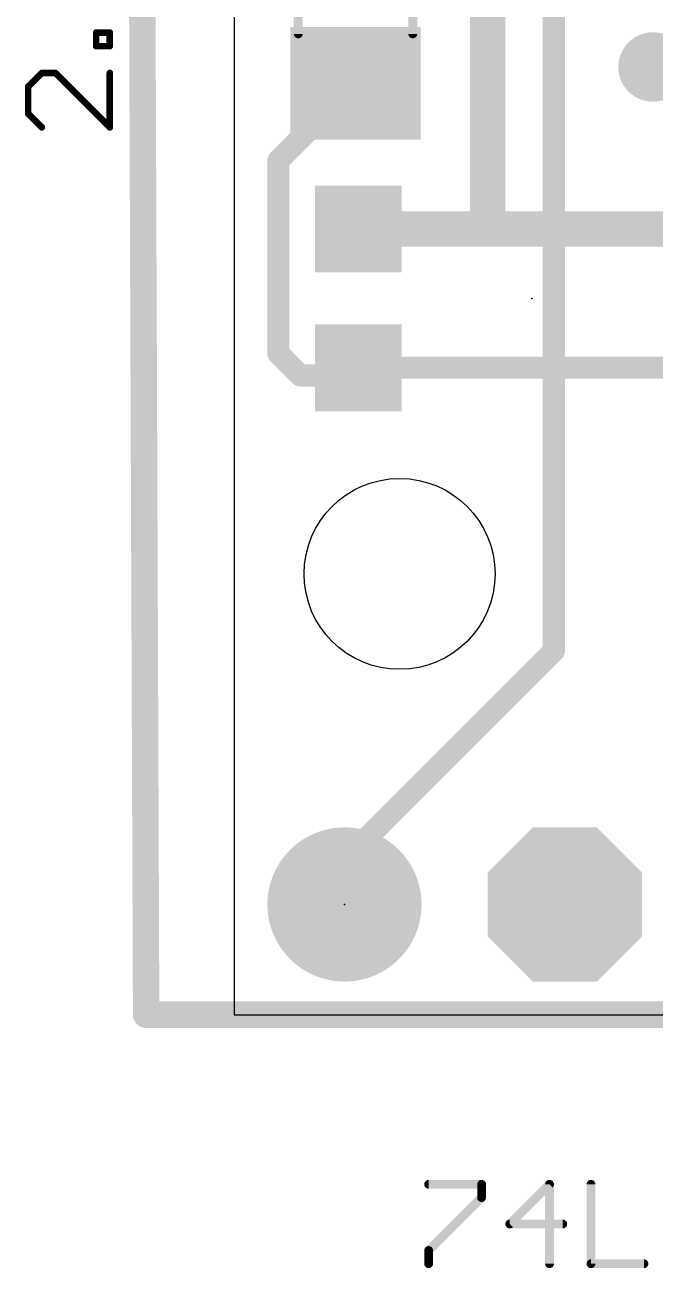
# Model space of a CAD drawing. Extents: x -5.1 to 29.9, y -2.9 to 40.6.
# Drawn here: x -2.41 to 4.85, y -2.92 to 11.41 of the extents above; entities that cross this region are included whole.
import ezdxf

# ---------------------------------------------------------------- set-up
doc = ezdxf.new("R2010")
doc.units = 0
for name, color, linetype in [('1', 12, 'CONTINUOUS'), ('16', 132, 'CONTINUOUS'), ('17', 110, 'CONTINUOUS'), ('18', 110, 'CONTINUOUS'), ('20', 53, 'CONTINUOUS'), ('23', 40, 'CONTINUOUS'), ('27', 253, 'CONTINUOUS'), ('51', 253, 'CONTINUOUS')]:
    doc.layers.add(name, color=color, linetype=linetype)

# ---------------------------------------------------------------- blocks, each defined once
blk = doc.blocks.new('ROUNDP')
at = {"const_width": 0.5}
blk.add_lwpolyline([(0, -0.25, 1), (0, 0.25, 1), (0, -0.25)], format="xyb", dxfattribs=at)
blk = doc.blocks.new('RECT')
blk.add_solid([(-0.5, -0.5), (0.5, -0.5), (-0.5, 0.5), (0.5, 0.5)])
blk = doc.blocks.new('OCTAGONP')
at = {"const_width": 0.5}
blk.add_lwpolyline([(-0.25, -0.1036), (-0.25, 0.1036), (-0.1036, 0.25), (0.1036, 0.25), (0.25, 0.1036), (0.25, -0.1036), (0.1036, -0.25), (-0.1036, -0.25), (-0.25, -0.1036), (-0.25, 0.1036)], dxfattribs=at)
blk = doc.blocks.new('ROUNDV')
at = {"const_width": 0.5}
blk.add_lwpolyline([(0, -0.25, 1), (0, 0.25, 1), (0, -0.25)], format="xyb", dxfattribs=at)

msp = doc.modelspace()

# ---------------------------------------------------------------- linework, layer by layer
at = {"layer": '1'}
for points, const_width in [([(-1.143, 33.528), (-1.016, 0)], 0.3048), ([(2.921, 13.081), (2.921, 9.055)], 0.4064), ([(1.397, 10.734), (0.508, 9.845)], 0.254), ([(0.508, 9.845), (0.508, 7.62)], 0.254), ([(1.429, 9.055), (2.921, 9.055)], 0.4064), ([(2.921, 9.055), (5.429, 9.055)], 0.4064), ([(0.508, 7.62), (0.762, 7.366)], 0.254), ([(0.762, 7.366), (1.34, 7.366)], 0.254), ([(1.34, 7.366), (1.429, 7.455)], 0.254), ([(1.429, 7.455), (5.429, 7.455)], 0.254), ([(-1.016, 0), (21.844, 0)], 0.3048)]:
    msp.add_lwpolyline(points, dxfattribs=dict(at, const_width=const_width))
for points, const_width in [([(1.4419, 10.6891, 1), (1.3521, 10.7789)], 0.127), ([(0.5715, 9.845, 1), (0.4445, 9.845)], 0.127), ([(0.4631, 9.8899, 1), (0.5529, 9.8001)], 0.127), ([(1.429, 9.1566, 1), (1.429, 8.9534)], 0.2032), ([(2.921, 9.1566, 1), (2.921, 8.9534)], 0.2032), ([(2.921, 8.9534, 1), (2.921, 9.1566)], 0.2032), ([(2.8194, 9.055, 1), (3.0226, 9.055)], 0.2032), ([(0.5529, 7.6649, 1), (0.4631, 7.5751)], 0.127), ([(0.4445, 7.62, 1), (0.5715, 7.62)], 0.127), ([(0.762, 7.4295, 1), (0.762, 7.3025)], 0.127), ([(0.7171, 7.3211, 1), (0.8069, 7.4109)], 0.127), ([(1.2951, 7.4109, 1), (1.3849, 7.3211)], 0.127), ([(1.34, 7.3025, 1), (1.34, 7.4295)], 0.127), ([(1.429, 7.5185, 1), (1.429, 7.3915)], 0.127), ([(1.4739, 7.4101, 1), (1.3841, 7.4999)], 0.127), ([(-1.016, 0.0762, 1), (-1.016, -0.0762)], 0.1524), ([(-1.0922, -0.0003, 1), (-0.9398, 0.0003)], 0.1524)]:
    msp.add_lwpolyline(points, format="xyb", dxfattribs=dict(at, const_width=const_width))
at = {"layer": '16'}
for points, const_width in [([(-1.143, 33.528), (-1.016, 0)], 0.3048), ([(3.683, 12.573), (3.683, 4.191)], 0.254), ([(3.683, 4.191), (1.27, 1.778)], 0.254), ([(1.27, 1.778), (1.27, 1.27)], 0.254), ([(-1.016, 0), (21.844, 0)], 0.3048)]:
    msp.add_lwpolyline(points, dxfattribs=dict(at, const_width=const_width))
for points, const_width in [([(3.7279, 4.1461, 1), (3.6381, 4.2359)], 0.127), ([(3.6195, 4.191, 1), (3.7465, 4.191)], 0.127), ([(1.3335, 1.778, 1), (1.2065, 1.778)], 0.127), ([(1.2251, 1.8229, 1), (1.3149, 1.7331)], 0.127), ([(1.2065, 1.27, 1), (1.3335, 1.27)], 0.127), ([(-1.016, 0.0762, 1), (-1.016, -0.0762)], 0.1524), ([(-1.0922, -0.0003, 1), (-0.9398, 0.0003)], 0.1524)]:
    msp.add_lwpolyline(points, format="xyb", dxfattribs=dict(at, const_width=const_width))
at = {"layer": '20'}
for p, q in [((0, 38.1), (0, 0)), ((0, 0), (20.32, 0))]:
    msp.add_line(p, q, dxfattribs=at)
msp.add_circle((1.905, 5.08), 1.1, dxfattribs=at)
at = {"layer": '23'}
for p in [(3.429, 8.255), (1.27, 1.27)]:
    msp.add_point(p, dxfattribs=at)
at = {"layer": '27'}
for points, const_width in [([(-1.5919, 11.1613), (-1.5919, 11.3181)], 0.0762), ([(-1.5919, 11.3181), (-1.4351, 11.3181)], 0.0762), ([(-1.4351, 11.3181), (-1.4351, 11.1613)], 0.0762), ([(-1.4351, 11.1613), (-1.5919, 11.1613)], 0.0762), ([(-2.2189, 10.8529), (-2.3757, 10.6961)], 0.0762), ([(-2.0622, 10.8529), (-2.2189, 10.8529)], 0.0762), ([(-1.4351, 10.2258), (-2.0622, 10.8529)], 0.0762), ([(-1.4351, 10.8529), (-1.4351, 10.2258)], 0.0762), ([(-2.3757, 10.6961), (-2.3757, 10.3826)], 0.0762), ([(-2.3757, 10.3826), (-2.2189, 10.2258)], 0.0762), ([(2.24, -1.955), (2.8502, -1.955)], 0.1016), ([(2.8502, -1.955), (2.8502, -2.1076)], 0.1016), ([(3.6332, -1.955), (3.1756, -2.4126)], 0.1016), ([(3.6332, -2.8702), (3.6332, -1.955)], 0.1016), ([(4.1111, -1.955), (4.1111, -2.8702)], 0.1016), ([(2.8502, -2.1076), (2.24, -2.7177)], 0.1016), ([(3.1756, -2.4126), (3.7857, -2.4126)], 0.1016), ([(2.24, -2.7177), (2.24, -2.8702)], 0.1016), ([(4.1111, -2.8702), (4.7212, -2.8702)], 0.1016)]:
    msp.add_lwpolyline(points, dxfattribs=dict(at, const_width=const_width))
for points, const_width in [([(-1.5728, 11.3181, 1), (-1.6109, 11.3181)], 0.0381), ([(-1.5919, 11.3371, 1), (-1.5919, 11.299)], 0.0381), ([(-1.4161, 11.3181, 1), (-1.4542, 11.3181)], 0.0381), ([(-1.4351, 11.299, 1), (-1.4351, 11.3371)], 0.0381), ([(-1.5919, 11.1804, 1), (-1.5919, 11.1423)], 0.0381), ([(-1.6109, 11.1613, 1), (-1.5728, 11.1613)], 0.0381), ([(-1.4542, 11.1613, 1), (-1.4161, 11.1613)], 0.0381), ([(-1.4351, 11.1423, 1), (-1.4351, 11.1804)], 0.0381), ([(-2.2189, 10.8719, 1), (-2.2189, 10.8338)], 0.0381), ([(-2.2055, 10.8394, 1), (-2.2324, 10.8663)], 0.0381), ([(-2.0487, 10.8663, 1), (-2.0756, 10.8394)], 0.0381), ([(-2.0622, 10.8338, 1), (-2.0622, 10.8719)], 0.0381), ([(-1.4161, 10.8529, 1), (-1.4542, 10.8529)], 0.0381), ([(-2.3567, 10.6961, 1), (-2.3948, 10.6961)], 0.0381), ([(-2.3892, 10.7096, 1), (-2.3622, 10.6826)], 0.0381), ([(-2.3948, 10.3826, 1), (-2.3567, 10.3826)], 0.0381), ([(-2.3622, 10.396, 1), (-2.3892, 10.3691)], 0.0381), ([(-2.2324, 10.2123, 1), (-2.2055, 10.2393)], 0.0381), ([(-1.4542, 10.2258, 1), (-1.4161, 10.2258)], 0.0381), ([(-1.4486, 10.2123, 1), (-1.4216, 10.2393)], 0.0381), ([(2.24, -1.9296, 1), (2.24, -1.9804)], 0.0508), ([(2.8756, -1.955, 1), (2.8248, -1.955)], 0.0508), ([(2.8502, -1.9804, 1), (2.8502, -1.9296)], 0.0508), ([(3.6586, -1.955, 1), (3.6078, -1.955)], 0.0508), ([(3.6511, -1.973, 1), (3.6152, -1.9371)], 0.0508), ([(4.1365, -1.955, 1), (4.0857, -1.955)], 0.0508), ([(2.8248, -2.1076, 1), (2.8756, -2.1076)], 0.0508), ([(2.8681, -2.1255, 1), (2.8322, -2.0896)], 0.0508), ([(3.1576, -2.3946, 1), (3.1935, -2.4306)], 0.0508), ([(3.1756, -2.3872, 1), (3.1756, -2.438)], 0.0508), ([(3.7857, -2.438, 1), (3.7857, -2.3872)], 0.0508), ([(2.2654, -2.7177, 1), (2.2146, -2.7177)], 0.0508), ([(2.2221, -2.6997, 1), (2.258, -2.7356)], 0.0508), ([(2.2146, -2.8702, 1), (2.2654, -2.8702)], 0.0508), ([(3.6078, -2.8702, 1), (3.6586, -2.8702)], 0.0508), ([(4.1111, -2.8448, 1), (4.1111, -2.8956)], 0.0508), ([(4.0857, -2.8702, 1), (4.1365, -2.8702)], 0.0508), ([(4.7212, -2.8956, 1), (4.7212, -2.8448)], 0.0508)]:
    msp.add_lwpolyline(points, format="xyb", dxfattribs=dict(at, const_width=const_width))
at = {"layer": '51', "const_width": 0.1016}
for points in [[(0.737, 12.04), (0.737, 11.303)], [(2.057, 12.065), (2.057, 11.303)]]:
    msp.add_lwpolyline(points, dxfattribs=at)
at = {"layer": '51', "const_width": 0.0508}
for points in [[(0.7116, 11.303, 1), (0.7624, 11.303)], [(2.0316, 11.303, 1), (2.0824, 11.303)]]:
    msp.add_lwpolyline(points, format="xyb", dxfattribs=at)

# ---------------------------------------------------------------- block references
at = {"layer": '1', "xscale": 1.3, "yscale": 1.5, "rotation": 270}
msp.add_blockref('RECT', (1.397, 10.734), dxfattribs=at)
at = {"layer": '1'}
for p in [(1.429, 9.055), (1.429, 7.455)]:
    msp.add_blockref('RECT', p, dxfattribs=at)
at = {"layer": '17', "xscale": 1.778, "yscale": 1.778}
msp.add_blockref('ROUNDP', (1.27, 1.27), dxfattribs=at)
msp.add_blockref('ROUNDP', (1.27, 1.27), dxfattribs=at)
at = {"layer": '17', "xscale": 1.778, "yscale": 1.778, "rotation": 90}
msp.add_blockref('OCTAGONP', (3.81, 1.27), dxfattribs=at)
msp.add_blockref('OCTAGONP', (3.81, 1.27), dxfattribs=at)
at = {"layer": '18', "xscale": 0.8001, "yscale": 0.8001}
msp.add_blockref('ROUNDV', (4.826, 10.922), dxfattribs=at)
msp.add_blockref('ROUNDV', (4.826, 10.922), dxfattribs=at)
at = {"layer": '51', "xscale": 0.7501, "yscale": 1.4501, "rotation": 270}
msp.add_blockref('RECT', (1.3982, 10.9534), dxfattribs=at)
at = {"layer": '51', "xscale": 0.508, "yscale": 0.508}
msp.add_blockref('RECT', (3.81, 1.27), dxfattribs=at)

doc.saveas('drawing.dxf')
